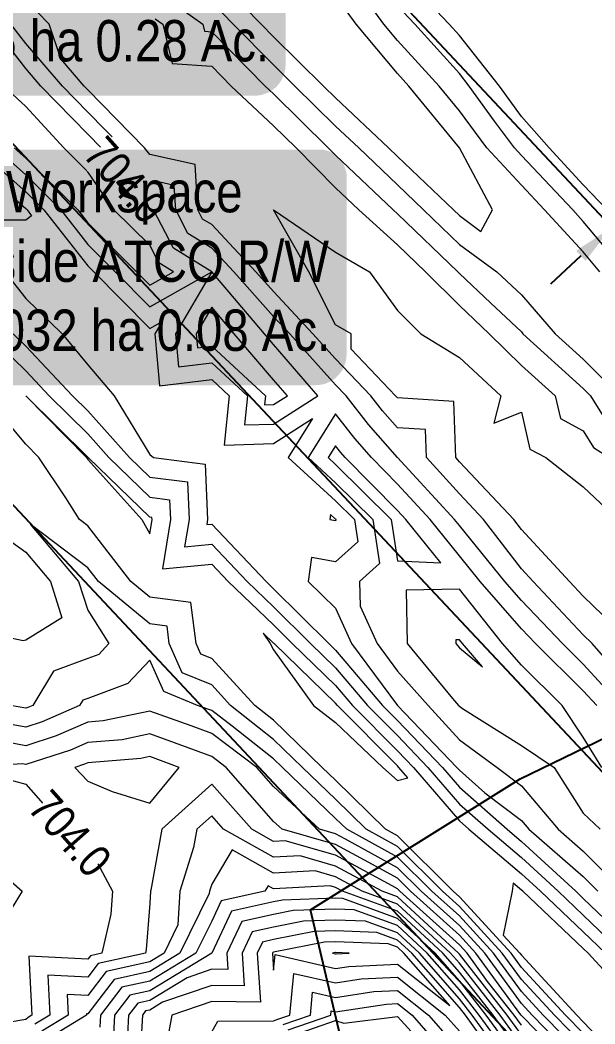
# Model space of a CAD drawing. Extents: x 634962 to 644935, y 5969185 to 5972988.
# Drawn here: x 644421.3 to 644490.9, y 5971366.5 to 5971488.1 of the extents above; entities that cross this region are included whole.
import ezdxf

# ---------------------------------------------------------------- set-up
doc = ezdxf.new("R2010")
doc.units = 0
doc.header["$LTSCALE"] = 5
doc.header["$PDSIZE"] = 0.5
doc.layers.get('Defpoints').update_dxf_attribs({"color": 9})
for name, color, linetype in [('AS-POWER-OH-ATCO PIPELINES', 241, 'foc-OHPOWER'), ('L-TITLEDB', 4, 'Continuous'), ('L-TITLEDB-T', 4, 'Continuous'), ('P-TEMP-BLOCKS', 250, 'Continuous'), ('P-TXT', 4, 'Continuous'), ('T-CREEK', 160, 'Continuous')]:
    doc.layers.add(name, color=color, linetype=linetype)
doc.layers.add('C-TOPO-MAJR', color=7, linetype='Continuous', lineweight=15, true_color=0xd3aa5f)
doc.layers.add('C-TOPO-MINR', color=7, linetype='Continuous', lineweight=13, true_color=0xe9d5af)
doc.layers.add('C-TOPO-MAJR-TEXT', color=7, linetype='Continuous', true_color=0x644b1b)
doc.styles.add('4.5', font='ARIALN.TTF', dxfattribs={"height": 4.5})
doc.styles.add('80', font='ARIALN.TTF', dxfattribs={"height": 10})
doc.styles.add('foc-LtypeFont', font='ARIALN.TTF', dxfattribs={"height": 7.35})
doc.styles.get("Standard").update_dxf_attribs({"font": 'ARIALN.TTF'})
doc.linetypes.add('foc-OHPOWER', pattern='A,10,-1,["O/P",foc-LtypeFont,S=0.2,R=0,X=-0.5,Y=-0.75],-3.25', length=14.25)
doc.linetypes.add('foc-TOPO-flowdirection-NOLINE', pattern='A,0,[">",foc-LtypeFont,S=0.3,R=0,X=0,Y=-0.945],-20,[">",foc-LtypeFont,S=0.3,R=0,X=0,Y=-0.945],0', length=20)
doc.dimstyles.new('Compass 2 500', dxfattribs={"dimscale": 2.5, "dimtxt": 4.5, "dimasz": 2, "dimexe": 0.2, "dimexo": 0.0625, "dimgap": 0.5, "dimtad": 0, "dimtih": 1, "dimtoh": 1, "dimzin": 0, "dimdsep": 46, "dimtxsty": '4.5', "dimcen": 0.1, "dimse1": 1, "dimse2": 1, "dimclrd": 256, "dimclrt": 256, "dimaunit": 1, "dimadec": 4, "dimazin": 0, "dimtfac": 0.06, "dimtofl": 0, "dimtmove": 0, "dimatfit": 1, "dimfxl": 0.2, "dimtolj": 1, "dimtzin": 0, "dimlwd": -1, "dimarcsym": 0})

# ---------------------------------------------------------------- blocks, each defined once
blk = doc.blocks.new('*D471')
at = {"layer": 'Defpoints', "color": 0, "transparency": 16777216}
for p in [(644501.25, 5971343.19), (644597.49, 5971284.4), (644575.6, 5971263.88)]:
    blk.add_point(p, dxfattribs=at)
at = {"layer": 'L-TITLEDB-T', "transparency": 16777216}
for p, q in [((644526.79, 5971367.13), (644530.43, 5971370.55)), ((644497.6, 5971339.77), (644493.95, 5971336.35)), ((644493.95, 5971336.35), (644488.95, 5971336.35))]:
    blk.add_line(p, q, dxfattribs=at)
for points in [[(644526.22, 5971367.73), (644527.36, 5971366.52), (644523.14, 5971363.71)], [(644497.03, 5971340.37), (644498.17, 5971339.16), (644501.25, 5971343.19)]]:
    blk.add_solid(points, dxfattribs=at)
at = {"layer": 'L-TITLEDB-T', "transparency": 16777216, "insert": (644471.64, 5971336.35), "char_height": 4.5, "attachment_point": 5, "style": '4.5', "bg_fill": 3, "box_fill_scale": 1.1, "bg_fill_color": 256, "bg_fill_true_color": 13158600, "bg_fill_transparency": 0}
blk.add_mtext('\\A1;30.18 Railway\\PPlan 6276 BB', dxfattribs=at)
blk = doc.blocks.new('*D477')
at = {"layer": 'Defpoints', "color": 0, "transparency": 16777216}
for p in [(644480.35, 5971547.07), (644445.05, 5971514.07), (644528.15, 5971495.93)]:
    blk.add_point(p, dxfattribs=at)
at = {"layer": 'P-TXT', "transparency": 16777216}
for p, q in [((644531.8, 5971499.35), (644535.45, 5971502.76)), ((644535.45, 5971502.76), (644540.45, 5971502.76)), ((644489.2, 5971459.52), (644485.54, 5971456.11))]:
    blk.add_line(p, q, dxfattribs=at)
for points in [[(644531.23, 5971499.96), (644532.37, 5971498.74), (644528.15, 5971495.93)], [(644488.63, 5971460.13), (644489.77, 5971458.91), (644492.85, 5971462.93)]]:
    blk.add_solid(points, dxfattribs=at)
at = {"layer": 'P-TXT', "transparency": 16777216, "insert": (644565.14, 5971502.76), "char_height": 4.5, "attachment_point": 5, "style": '4.5', "bg_fill": 3, "box_fill_scale": 1.1, "bg_fill_color": 256, "bg_fill_true_color": 13158600, "bg_fill_transparency": 0}
blk.add_mtext('\\A1;Variable Width Road \\PPlan 082 3749', dxfattribs=at)
blk = doc.blocks.new('*U674')
h = blk.add_hatch(color=255)
edge = h.paths.add_edge_path()
edge.add_line((-46.5, -28.5), (46.5, -28.5))
edge.add_arc((46.5, -22.5), 6, 270, 360)
edge.add_line((52.5, -22.5), (52.5, 21))
edge.add_arc((46.5, 21), 6, 0, 90)
edge.add_line((46.5, 27), (-46.5, 27))
edge.add_arc((-46.5, 21), 6, 90, 180)
edge.add_line((-52.5, 21), (-52.5, -22.5))
edge.add_arc((-46.5, -22.5), 6, 180, 270)
at = {"color": 8, "true_color": 0x787878, "flags": 128}
blk.add_lwpolyline([(-46.5, -28.5, 3, 3, 0), (46.5, -28.5, 3, 3, 0.414214), (52.5, -22.5, 3, 3, 0), (52.5, 21, 3, 0, 0.414214), (46.5, 27, 0, 0, 0), (-46.5, 27, 0, 0, 0.414214), (-52.5, 21, 0, 0, 0), (-52.5, -22.5, 0, 3, 0.414214)], format="xyseb", close=True, dxfattribs=at)
blk.add_lwpolyline([(-123.25, -22.39, 0, 10, 0), (0, 0, 5, 5, 0)], format="xyseb", dxfattribs=at)
at = {"color": 8, "true_color": 0x787878, "style": '80'}
blk.add_attdef('ENTER_TEXT_001', (-35.99, -5), '', height=10, dxfattribs=at)
blk = doc.blocks.new('*U807')
h = blk.add_hatch(color=255)
edge = h.paths.add_edge_path()
edge.add_line((-46.5, -28.5), (46.5, -28.5))
edge.add_arc((46.5, -22.5), 6, 270, 360)
edge.add_line((52.5, -22.5), (52.5, 21))
edge.add_arc((46.5, 21), 6, 0, 90)
edge.add_line((46.5, 27), (-46.5, 27))
edge.add_arc((-46.5, 21), 6, 90, 180)
edge.add_line((-52.5, 21), (-52.5, -22.5))
edge.add_arc((-46.5, -22.5), 6, 180, 270)
at = {"color": 104, "flags": 128}
blk.add_lwpolyline([(-123.61, 36.07, 0, 7.5, 0), (0, 0, 0, 0, 0)], format="xyseb", dxfattribs=at)
blk.add_lwpolyline([(-46.5, -28.5, 3, 3, 0), (46.5, -28.5, 3, 3, 0.414214), (52.5, -22.5, 3, 3, 0), (52.5, 21, 3, 0, 0.414214), (46.5, 27, 0, 0, 0), (-46.5, 27, 0, 0, 0.414214), (-52.5, 21, 0, 0, 0), (-52.5, -22.5, 0, 3, 0.414214)], format="xyseb", close=True, dxfattribs=at)
at = {"color": 104, "style": '80'}
blk.add_attdef('ENTER_TEXT_001', (-26.85, -4.92), '', height=10, dxfattribs=at)

msp = doc.modelspace()

# ---------------------------------------------------------------- linework, layer by layer
at = {"layer": 'AS-POWER-OH-ATCO PIPELINES', "ltscale": 0.5, "flags": 128}
msp.add_lwpolyline([(644183.888, 5971725.162), (644545.356, 5971339.953)], dxfattribs=at)
at = {"layer": 'C-TOPO-MAJR', "lineweight": 15, "flags": 128}
for points, elevation in [([(644491.504, 5971457.583), (644489.494, 5971459.99), (644484.808, 5971465.082), (644481.996, 5971468.063), (644477.831, 5971472.58), (644474.498, 5971477.056), (644472.029, 5971480.078), (644467, 5971485.576), (644465.334, 5971487.576), (644461.001, 5971493.575)], 703.82), ([(644444.506, 5971490.248), (644447.117, 5971487.576), (644452.004, 5971482.634), (644454.589, 5971480.078), (644459.502, 5971475.221), (644462.302, 5971472.58), (644467, 5971468.098), (644470.162, 5971465.082), (644474.498, 5971460.897), (644479.021, 5971457.583), (644481.996, 5971454.786), (644486.086, 5971450.085), (644489.494, 5971446.998), (644493.905, 5971442.587)], 703.82), ([(644418.292, 5971472.58), (644422.012, 5971469.315), (644426.245, 5971465.082), (644429.51, 5971460.909), (644432.806, 5971457.583), (644437.008, 5971453.345), (644444.506, 5971457.583), (644440.132, 5971450.085), (644440.499, 5971446.079), (644444.506, 5971446.563), (644448.829, 5971442.587), (644448.468, 5971439.052), (644452.004, 5971439.163), (644457.373, 5971442.587), (644452.004, 5971448.8), (644450.907, 5971450.085), (644444.506, 5971457.583), (644439.875, 5971460.45), (644437.476, 5971465.082), (644437.449, 5971465.523), (644437.008, 5971465.623), (644431.14, 5971472.58), (644429.51, 5971474.253), (644423.837, 5971480.078), (644422.012, 5971482.198), (644417.82, 5971487.576)], 703.82), ([(644491.127, 5971405.097), (644489.494, 5971406.87), (644483.708, 5971412.595), (644481.996, 5971414.385), (644477.022, 5971420.093), (644474.498, 5971423.202), (644470.97, 5971427.591), (644467, 5971431.898), (644463.843, 5971435.089), (644461.819, 5971437.406), (644459.502, 5971440.376), (644456.176, 5971435.089), (644459.502, 5971432.057), (644464.001, 5971427.591), (644464.829, 5971422.264), (644462.418, 5971420.093), (644462.473, 5971417.122), (644464.526, 5971412.595), (644467, 5971409.263), (644470.703, 5971405.097), (644474.498, 5971400.943), (644479.08, 5971397.599), (644481.996, 5971395.381), (644486.459, 5971390.101), (644489.494, 5971387.472), (644494.364, 5971382.603)], 703.82), ([(644489.323, 5971360.108), (644481.996, 5971367.548), (644481.954, 5971367.607), (644481.801, 5971367.801), (644476.492, 5971375.105), (644474.498, 5971377.284), (644468.584, 5971382.603), (644467, 5971384.173), (644463.534, 5971386.069), (644459.502, 5971388.251), (644453.027, 5971390.101), (644452.004, 5971391.051), (644446.265, 5971397.599), (644444.506, 5971398.918), (644439.997, 5971400.588), (644437.008, 5971401.658), (644433.656, 5971400.95), (644429.51, 5971400.61), (644427.41, 5971399.698), (644422.012, 5971397.94), (644421.595, 5971398.015), (644414.513, 5971397.599), (644422.012, 5971395.554), (644426.81, 5971390.101), (644429.51, 5971388.172), (644432.509, 5971382.603), (644432.295, 5971379.818), (644431.22, 5971375.105), (644429.82, 5971374.794), (644429.51, 5971374.388), (644422.36, 5971374.756), (644422.728, 5971367.607), (644422.282, 5971367.336), (644422.012, 5971367.074), (644416.055, 5971366.065)], 703.82), ([(644502.042, 5971360.108), (644496.992, 5971367.607), (644490.075, 5971375.105), (644489.494, 5971375.662), (644482.157, 5971382.603), (644481.996, 5971382.75), (644481.017, 5971383.581), (644480.87, 5971382.603), (644479.809, 5971377.292), (644481.81, 5971375.105), (644481.996, 5971374.849), (644488.714, 5971367.607), (644489.494, 5971366.812), (644495.902, 5971360.108)], 705.819), ([(644481.996, 5971361.736), (644477.742, 5971367.607), (644474.498, 5971371.745), (644471.551, 5971375.105), (644467, 5971379.311), (644460.392, 5971381.712), (644459.502, 5971381.748), (644453.084, 5971381.522), (644452.004, 5971381.309), (644446.911, 5971380.197), (644444.506, 5971375.105), (644437.008, 5971370.553), (644434.596, 5971370.018), (644432.753, 5971367.607), (644432.581, 5971364.535)], 701.82), ([(644454.413, 5971365.197), (644459.502, 5971366.946), (644460.495, 5971366.613), (644467, 5971367.426), (644473.705, 5971360.108)], 701.82)]:
    msp.add_lwpolyline(points, dxfattribs=dict(at, elevation=elevation))
for points, elevation in [([(644437.275, 5971427.859), (644437.008, 5971427.893), (644429.572, 5971435.089), (644429.51, 5971435.159), (644422.012, 5971442.587), (644429.365, 5971435.089), (644429.51, 5971434.875), (644436.047, 5971427.591), (644437.008, 5971425.887), (644437.287, 5971427.591), (644437.275, 5971427.859)], 705.819), ([(644467.175, 5971397.599), (644467, 5971397.782), (644459.729, 5971405.097), (644459.502, 5971405.365), (644452.059, 5971412.595), (644452.004, 5971412.65), (644450.753, 5971413.846), (644451.587, 5971412.595), (644452.004, 5971411.845), (644456.825, 5971405.097), (644459.502, 5971403.015), (644465.237, 5971397.599), (644467, 5971396.021), (644468.249, 5971396.35), (644467.175, 5971397.599)], 705.819), ([(644459.578, 5971375.028), (644461.169, 5971375.105), (644459.502, 5971375.17), (644459.438, 5971375.168), (644459.117, 5971375.105), (644459.502, 5971375.017), (644459.578, 5971375.028)], 699.821)]:
    msp.add_lwpolyline(points, close=True, dxfattribs=dict(at, elevation=elevation))
at = {"layer": 'C-TOPO-MINR', "lineweight": 13, "flags": 128}
for points, elevation in [([(644444.506, 5971493.695), (644450.487, 5971487.576), (644452.004, 5971486.042), (644458.037, 5971480.078), (644459.502, 5971478.629), (644465.916, 5971472.58), (644467, 5971471.545), (644473.776, 5971465.082), (644474.498, 5971464.384), (644477.106, 5971462.474), (644478.497, 5971465.082), (644474.501, 5971472.577), (644474.498, 5971472.58), (644474.498, 5971472.58), (644468.372, 5971480.078), (644467, 5971481.577), (644462.001, 5971487.576), (644459.502, 5971491.036)], 703.42), ([(644492.378, 5971465.082), (644489.494, 5971468.105), (644485.354, 5971472.58), (644481.996, 5971476.392), (644479.344, 5971480.078), (644474.498, 5971486.192), (644473.249, 5971487.576), (644467, 5971494.192)], 704.619), ([(644496.992, 5971405.236), (644490.582, 5971412.595), (644489.494, 5971413.649), (644483.43, 5971420.093), (644481.996, 5971421.641), (644477.424, 5971427.591), (644474.498, 5971430.707), (644470.528, 5971435.089), (644470.408, 5971438.497), (644467, 5971438.703), (644465.189, 5971440.776), (644463.776, 5971442.587), (644459.502, 5971447.039), (644456.769, 5971450.085), (644452.004, 5971455.184), (644449.862, 5971457.583), (644444.506, 5971463.296), (644443.403, 5971463.979), (644442.832, 5971465.082), (644442.49, 5971470.563), (644437.008, 5971471.806), (644436.356, 5971472.58), (644429.51, 5971479.609), (644429.053, 5971480.078), (644426.229, 5971483.358), (644424.823, 5971487.576), (644422.012, 5971490.509)], 704.619), ([(644439.675, 5971490.243), (644443.417, 5971487.576), (644443.629, 5971486.699), (644444.506, 5971486.639), (644450.977, 5971480.078), (644452.004, 5971479.116), (644458.626, 5971472.58), (644459.502, 5971471.692), (644466.479, 5971465.082), (644467, 5971464.613), (644474.303, 5971457.583), (644474.498, 5971457.389), (644478.248, 5971453.833), (644481.996, 5971450.309), (644482.191, 5971450.085), (644489.494, 5971443.469), (644490.376, 5971442.587), (644492.917, 5971438.512)], 704.219), ([(644494.596, 5971457.583), (644489.494, 5971463.693), (644488.216, 5971465.082), (644481.996, 5971471.676), (644481.163, 5971472.58), (644478.736, 5971475.84), (644475.687, 5971480.078), (644474.498, 5971481.577), (644469.083, 5971487.576), (644467, 5971489.781)], 704.219), ([(644494.097, 5971405.097), (644489.494, 5971410.095), (644486.968, 5971412.595), (644481.996, 5971417.793), (644479.992, 5971420.093), (644474.498, 5971426.86), (644473.91, 5971427.591), (644467, 5971435.089), (644467, 5971435.089), (644463.504, 5971439.091), (644460.777, 5971442.587), (644459.502, 5971443.915), (644453.966, 5971450.085), (644452.004, 5971452.185), (644447.184, 5971457.583), (644444.506, 5971460.44), (644441.639, 5971462.215), (644440.154, 5971465.082), (644439.969, 5971468.043), (644437.008, 5971468.715), (644433.748, 5971472.58), (644429.51, 5971476.931), (644426.445, 5971480.078), (644422.012, 5971485.228), (644420.181, 5971487.576)], 704.219), ([(644437.662, 5971488.23), (644438.58, 5971487.576), (644439.734, 5971482.804), (644444.506, 5971482.473), (644446.868, 5971480.078), (644452.004, 5971475.271), (644454.731, 5971472.58), (644459.502, 5971467.745), (644462.314, 5971465.082), (644467, 5971460.864), (644470.408, 5971457.583), (644474.498, 5971453.494), (644478.093, 5971450.085), (644481.996, 5971446.235), (644486.086, 5971442.587), (644486.717, 5971439.81), (644489.494, 5971438.343), (644490.744, 5971436.339), (644492.63, 5971435.089)], 704.619), ([(644420.617, 5971472.58), (644422.012, 5971471.355), (644428.285, 5971465.082), (644429.51, 5971463.517), (644435.392, 5971457.583), (644437.008, 5971455.953), (644439.892, 5971457.583), (644438.11, 5971458.686), (644437.008, 5971460.816), (644432.667, 5971465.082), (644429.51, 5971469.696), (644426.626, 5971472.58), (644422.012, 5971477.579), (644419.366, 5971480.078)], 703.42), ([(644415.967, 5971472.58), (644422.012, 5971467.275), (644424.205, 5971465.082), (644429.51, 5971458.301), (644430.221, 5971457.583), (644437.008, 5971450.737), (644438.507, 5971451.585), (644437.633, 5971450.085), (644438.21, 5971443.789), (644444.506, 5971444.55), (644446.64, 5971442.587), (644446.03, 5971436.613), (644452.004, 5971436.801), (644456.731, 5971439.816), (644453.757, 5971435.089), (644459.502, 5971429.852), (644461.779, 5971427.591), (644462.199, 5971424.895), (644459.502, 5971422.467), (644456.595, 5971423), (644456.189, 5971420.093), (644459.502, 5971416.856), (644461.435, 5971412.595), (644467, 5971405.097), (644467, 5971405.097), (644467.003, 5971405.094), (644474.191, 5971397.599), (644474.498, 5971397.242), (644477.585, 5971394.512), (644481.996, 5971391.157), (644482.889, 5971390.101), (644489.494, 5971384.381), (644491.272, 5971382.603)], 704.219), ([(644420.761, 5971466.332), (644422.012, 5971465.235), (644422.165, 5971465.082), (644422.715, 5971464.378), (644422.012, 5971463.831), (644415.764, 5971463.831)], 704.619), ([(644495.42, 5971412.595), (644489.494, 5971418.336), (644487.841, 5971420.093), (644481.996, 5971426.401), (644481.082, 5971427.591), (644474.498, 5971434.602), (644474.057, 5971435.089), (644473.816, 5971441.905), (644467, 5971442.316), (644466.874, 5971442.461), (644466.775, 5971442.587), (644461.377, 5971448.21), (644461.377, 5971450.085), (644459.502, 5971451.156), (644456.288, 5971457.583), (644452.004, 5971465.08), (644452.003, 5971465.082), (644452.003, 5971465.083), (644452.004, 5971465.082), (644452.005, 5971465.082), (644459.502, 5971459.952), (644463.593, 5971457.583), (644467, 5971452.897), (644469.812, 5971450.085), (644474.498, 5971447.203), (644479.496, 5971442.587), (644478.662, 5971439.254), (644481.996, 5971440.587), (644483.014, 5971436.107), (644484.942, 5971435.089), (644489.494, 5971431.549), (644493.684, 5971427.591)], 705.019), ([(644419.456, 5971457.583), (644422.012, 5971454.37), (644426.422, 5971450.085), (644429.51, 5971446.336), (644432.691, 5971442.587), (644437.008, 5971435.464), (644437.476, 5971435.089), (644443.703, 5971434.286), (644444.002, 5971427.591), (644443.903, 5971426.989), (644444.506, 5971427.047), (644451.088, 5971420.093), (644452.004, 5971419.217), (644458.675, 5971412.595), (644459.502, 5971411.792), (644465.182, 5971405.097), (644467, 5971403.268), (644472.437, 5971397.599), (644474.498, 5971395.202), (644480.266, 5971390.101), (644481.996, 5971388.631), (644488.584, 5971382.603), (644489.494, 5971381.741), (644496.412, 5971375.105)], 704.619), ([(644417.373, 5971450.085), (644422.012, 5971445.587), (644424.841, 5971442.587), (644429.51, 5971437.962), (644432.072, 5971435.089), (644437.008, 5971430.312), (644439.418, 5971430.001), (644439.526, 5971427.591), (644438.548, 5971421.633), (644444.506, 5971422.21), (644446.509, 5971420.093), (644452.004, 5971414.839), (644454.264, 5971412.595), (644459.502, 5971407.507), (644461.547, 5971405.097), (644467, 5971399.61), (644468.929, 5971397.599), (644474.498, 5971391.121), (644475.652, 5971390.101), (644481.996, 5971384.71), (644484.299, 5971382.603), (644489.494, 5971377.688), (644492.187, 5971375.105)], 705.419), ([(644420.466, 5971450.085), (644422.012, 5971448.586), (644427.671, 5971442.587), (644429.51, 5971440.765), (644434.571, 5971435.089), (644437.008, 5971432.731), (644441.56, 5971432.144), (644441.764, 5971427.591), (644441.226, 5971424.311), (644444.506, 5971424.628), (644448.799, 5971420.093), (644452.004, 5971417.028), (644456.47, 5971412.595), (644459.502, 5971409.649), (644463.365, 5971405.097), (644467, 5971401.439), (644470.683, 5971397.599), (644474.498, 5971393.161), (644477.959, 5971390.101), (644481.996, 5971386.67), (644486.442, 5971382.603), (644489.494, 5971379.715), (644494.299, 5971375.105)], 705.019), ([(644489.494, 5971365.43), (644487.357, 5971367.607), (644481.996, 5971373.386), (644480.746, 5971375.105), (644474.498, 5971381.934), (644473.755, 5971382.603), (644467, 5971389.3), (644465.536, 5971390.101), (644459.502, 5971396.042), (644457.882, 5971397.599), (644452.004, 5971403.295), (644449.725, 5971405.097), (644444.506, 5971410.76), (644443.209, 5971411.298), (644442.631, 5971412.595), (644441.982, 5971417.57), (644437.008, 5971418.219), (644434.738, 5971420.093), (644429.51, 5971426.829), (644428.51, 5971427.591), (644426.864, 5971430.237), (644423.598, 5971435.089), (644422.012, 5971436.707), (644417.095, 5971442.587)], 705.419), ([(644416.494, 5971427.591), (644422.012, 5971423.64), (644424.994, 5971420.093), (644426.385, 5971415.719), (644422.012, 5971413), (644421.699, 5971412.907), (644414.513, 5971414.439)], 705.419), ([(644489.494, 5971364.048), (644486, 5971367.607), (644481.996, 5971371.922), (644479.683, 5971375.105), (644474.498, 5971380.772), (644472.462, 5971382.603), (644467, 5971388.018), (644463.192, 5971390.101), (644459.502, 5971393.734), (644455.483, 5971397.599), (644452.004, 5971400.97), (644446.785, 5971405.097), (644444.506, 5971407.57), (644440.954, 5971409.043), (644439.371, 5971412.595), (644439.099, 5971414.686), (644437.008, 5971414.959), (644430.792, 5971420.093), (644429.51, 5971421.745), (644422.548, 5971427.054), (644428.402, 5971420.093), (644429.51, 5971416.612), (644432.065, 5971412.595), (644430.833, 5971411.272), (644429.51, 5971410.781), (644425.364, 5971409.243), (644422.86, 5971405.097), (644422.269, 5971404.84), (644422.012, 5971404.756), (644420.137, 5971405.097)], 705.019), ([(644491.731, 5971397.599), (644489.494, 5971401.241), (644486.947, 5971405.097), (644481.996, 5971409.957), (644479.699, 5971412.595), (644474.498, 5971419.175), (644468.05, 5971419.044), (644468.176, 5971412.595), (644473.667, 5971405.928), (644474.406, 5971405.097), (644474.498, 5971404.996), (644474.872, 5971404.723), (644481.996, 5971400.237), (644485.953, 5971397.599), (644489.494, 5971392.056), (644491.539, 5971390.101)], 703.42), ([(644489.494, 5971362.665), (644484.643, 5971367.607), (644481.996, 5971370.459), (644478.619, 5971375.105), (644474.498, 5971379.609), (644471.169, 5971382.603), (644467, 5971386.736), (644460.849, 5971390.101), (644459.502, 5971391.427), (644453.084, 5971397.599), (644452.004, 5971398.645), (644447.005, 5971402.597), (644444.506, 5971404.472), (644444.05, 5971404.641), (644442.775, 5971405.097), (644438.699, 5971406.788), (644437.008, 5971410.584), (644434.361, 5971407.743), (644429.51, 5971405.944), (644428.892, 5971405.715), (644428.519, 5971405.097), (644423.983, 5971403.126), (644422.012, 5971402.484), (644416.041, 5971403.569)], 704.619), ([(644489.494, 5971361.283), (644483.285, 5971367.607), (644481.996, 5971368.996), (644477.556, 5971375.105), (644474.498, 5971378.447), (644469.876, 5971382.603), (644467, 5971385.455), (644460.705, 5971388.898), (644459.502, 5971389.549), (644457.571, 5971390.101), (644452.004, 5971395.276), (644449.967, 5971397.599), (644444.506, 5971401.695), (644442.023, 5971402.614), (644437.008, 5971404.409), (644431.384, 5971403.223), (644429.51, 5971403.069), (644425.696, 5971401.412), (644422.012, 5971400.212), (644418.818, 5971400.792)], 704.219), ([(644481.996, 5971366.386), (644481.112, 5971367.607), (644477.906, 5971371.696), (644475.429, 5971375.105), (644474.498, 5971376.122), (644467.291, 5971382.603), (644467, 5971382.891), (644466.363, 5971383.239), (644459.502, 5971386.952), (644453.413, 5971388.692), (644452.004, 5971388.62), (644449.363, 5971390.101), (644444.506, 5971395.58), (644438.486, 5971390.101), (644437.137, 5971382.732), (644437.097, 5971382.603), (644437.008, 5971381.105), (644436.579, 5971375.533), (644436.482, 5971375.105), (644430.775, 5971373.839), (644429.51, 5971372.183), (644424.685, 5971372.431), (644424.934, 5971367.607), (644423.115, 5971366.503)], 703.42), ([(644481.996, 5971365.223), (644480.269, 5971367.607), (644474.498, 5971374.97), (644474.38, 5971375.105), (644467, 5971381.927), (644465.14, 5971382.603), (644459.502, 5971385.654), (644455.23, 5971386.874), (644452.004, 5971386.71), (644445.954, 5971390.101), (644444.506, 5971391.735), (644442.711, 5971390.101), (644442.308, 5971387.903), (644440.668, 5971382.603), (644440.425, 5971378.522), (644438.738, 5971375.105), (644437.008, 5971374.054), (644431.73, 5971372.884), (644429.51, 5971369.977), (644427.01, 5971370.106), (644427.139, 5971367.607), (644423.949, 5971365.67)], 703.02), ([(644414.513, 5971388.785), (644421.562, 5971382.603), (644418.864, 5971378.252)], 704.219), ([(644481.996, 5971364.061), (644479.427, 5971367.607), (644474.498, 5971373.895), (644473.437, 5971375.105), (644467, 5971381.055), (644462.741, 5971382.603), (644459.502, 5971384.355), (644457.048, 5971385.057), (644452.004, 5971384.8), (644447.005, 5971387.601), (644444.506, 5971383.467), (644444.238, 5971382.603), (644444.221, 5971382.318), (644440.661, 5971375.105), (644437.008, 5971372.887), (644432.686, 5971371.929), (644429.51, 5971367.772), (644429.335, 5971367.781), (644429.344, 5971367.607), (644424.782, 5971364.836)], 702.62), ([(644481.996, 5971362.898), (644478.584, 5971367.607), (644474.498, 5971372.82), (644472.494, 5971375.105), (644467, 5971380.183), (644460.342, 5971382.603), (644459.502, 5971383.057), (644458.866, 5971383.239), (644452.004, 5971382.889), (644451.352, 5971383.254), (644450.958, 5971382.603), (644445.662, 5971381.447), (644444.506, 5971379), (644442.583, 5971375.105), (644437.008, 5971371.72), (644433.641, 5971370.974), (644431.068, 5971367.607), (644430.985, 5971366.131)], 702.22), ([(644481.996, 5971360.573), (644476.899, 5971367.607), (644474.498, 5971370.67), (644470.608, 5971375.105), (644467, 5971378.44), (644461.762, 5971380.343), (644459.502, 5971380.432), (644454.355, 5971380.252), (644452.004, 5971379.786), (644448.161, 5971378.947), (644446.346, 5971375.105), (644446.479, 5971373.131), (644444.506, 5971373.157), (644441.536, 5971372.135), (644437.008, 5971369.386), (644435.551, 5971369.063), (644434.438, 5971367.607), (644434.176, 5971362.94)], 701.42), ([(644480.16, 5971361.945), (644476.057, 5971367.607), (644476.057, 5971367.607), (644474.498, 5971369.595), (644469.664, 5971375.105), (644467, 5971377.568), (644463.131, 5971378.973), (644459.502, 5971379.117), (644455.626, 5971378.981), (644452.004, 5971378.264), (644449.411, 5971377.698), (644448.186, 5971375.105), (644448.452, 5971371.158), (644444.506, 5971371.209), (644438.567, 5971369.166), (644437.008, 5971368.219), (644436.506, 5971368.108), (644436.123, 5971367.607), (644435.771, 5971361.345)], 701.02), ([(644477.099, 5971365.005), (644475.214, 5971367.607), (644475.214, 5971367.607), (644474.498, 5971368.52), (644468.721, 5971375.105), (644467, 5971376.696), (644464.501, 5971377.604), (644459.502, 5971377.801), (644456.897, 5971377.71), (644452.004, 5971376.741), (644450.66, 5971376.448), (644450.026, 5971375.105), (644450.425, 5971369.185), (644444.506, 5971369.262), (644439.696, 5971367.607), (644438.577, 5971361.678)], 700.62), ([(644444.506, 5971365.599), (644445.251, 5971366.861), (644452.004, 5971366.901), (644452.511, 5971367.099), (644453.987, 5971367.607), (644454.446, 5971372.662), (644459.502, 5971371.509), (644462.623, 5971371.984), (644467, 5971372.193), (644472.787, 5971367.607), (644474.498, 5971365.646)], 700.62), ([(644453.145, 5971366.465), (644456.466, 5971367.607), (644456.719, 5971370.39), (644459.502, 5971369.755), (644464.145, 5971370.461), (644467, 5971370.598), (644470.774, 5971367.607), (644474.498, 5971363.338)], 701.02), ([(644453.779, 5971365.831), (644458.944, 5971367.607), (644458.991, 5971368.118), (644459.502, 5971368.001), (644465.668, 5971368.939), (644467, 5971369.003), (644468.761, 5971367.607), (644474.498, 5971361.031)], 701.42)]:
    msp.add_lwpolyline(points, dxfattribs=dict(at, elevation=elevation))
for points, elevation in [([(644453.67, 5971442.587), (644452.004, 5971444.516), (644447.249, 5971450.085), (644444.506, 5971453.299), (644442.631, 5971450.085), (644442.789, 5971448.368), (644444.506, 5971448.576), (644451.019, 5971442.587), (644450.907, 5971441.49), (644452.004, 5971441.525), (644453.67, 5971442.587)], 703.42), ([(644468.029, 5971427.591), (644467, 5971428.708), (644460.686, 5971435.089), (644460.134, 5971435.721), (644459.502, 5971436.531), (644458.595, 5971435.089), (644459.502, 5971434.262), (644466.223, 5971427.591), (644467, 5971422.592), (644472.249, 5971422.342), (644468.029, 5971427.591)], 703.42), ([(644459.557, 5971427.591), (644459.502, 5971427.646), (644458.877, 5971428.216), (644458.82, 5971427.591), (644459.502, 5971427.466), (644459.568, 5971427.525), (644459.557, 5971427.591)], 704.619), ([(644474.861, 5971412.595), (644474.498, 5971413.054), (644474.048, 5971413.045), (644474.057, 5971412.595), (644474.498, 5971412.059), (644477.311, 5971409.782), (644474.861, 5971412.595)], 703.02), ([(644437.97, 5971398.562), (644437.008, 5971398.906), (644435.928, 5971398.678), (644429.51, 5971398.152), (644429.124, 5971397.984), (644427.94, 5971397.599), (644429.51, 5971395.912), (644432.444, 5971394.665), (644437.008, 5971393.281), (644440.57, 5971397.599), (644437.97, 5971398.562)], 703.42), ([(644467.778, 5971375.105), (644467, 5971375.824), (644465.87, 5971376.234), (644459.502, 5971376.486), (644458.168, 5971376.439), (644452.004, 5971375.219), (644451.91, 5971375.198), (644451.866, 5971375.105), (644452.004, 5971373.059), (644452.174, 5971374.934), (644459.502, 5971373.263), (644461.101, 5971373.506), (644467, 5971373.789), (644473.344, 5971368.76), (644467.778, 5971375.105)], 700.22)]:
    msp.add_lwpolyline(points, close=True, dxfattribs=dict(at, elevation=elevation))
at = {"layer": 'L-TITLEDB'}
for points in [[(644217.965, 5971755.983), (644306.164, 5971662.044), (644353.065, 5971612.076), (644363.493, 5971600.968), (644415.573, 5971545.483), (644425.836, 5971534.548), (644433.251, 5971526.65), (644565.921, 5971385.149), (644578.343, 5971371.902)], [(644217.965, 5971755.983), (644306.164, 5971662.044), (644353.065, 5971612.076), (644363.493, 5971600.968), (644415.573, 5971545.483), (644425.836, 5971534.548), (644433.251, 5971526.65), (644565.921, 5971385.149), (644578.343, 5971371.902)], [(644183.888, 5971725.162), (644545.356, 5971339.953)], [(644545.356, 5971339.953), (644183.888, 5971725.162)], [(644523.827, 5971319.101), (644370.577, 5971482.575), (644360.315, 5971493.508), (644332.449, 5971523.196), (644310.53, 5971522.466), (644309.776, 5971547.349), (644308.167, 5971549.064), (644297.739, 5971560.173), (644161.676, 5971705.072)]]:
    msp.add_lwpolyline(points, dxfattribs=at)
at = {"layer": 'T-CREEK', "ltscale": 0.4, "flags": 128}
msp.add_lwpolyline([(644469.925, 5971266.895), (644470.965, 5971270.893), (644471.829, 5971289.262), (644468.526, 5971329.262), (644456.469, 5971380.37), (644481.863, 5971396.213), (644551.556, 5971429.982), (644601.192, 5971441.555), (644615.321, 5971448.043), (644627.582, 5971456.425), (644635.805, 5971468.583), (644663.003, 5971563.214), (644670.162, 5971576.584), (644709.658, 5971621.547), (644744.328, 5971667.689), (644757.61, 5971694.924), (644786.327, 5971785.972), (644810.838, 5971844.003), (644816.127, 5971852.903)], dxfattribs=at)
at = {"layer": 'T-CREEK', "linetype": 'foc-TOPO-flowdirection-NOLINE', "ltscale": 0.4, "flags": 128}
msp.add_lwpolyline([(644469.925, 5971266.895), (644470.965, 5971270.893), (644471.829, 5971289.262), (644468.526, 5971329.262), (644456.469, 5971380.37), (644481.863, 5971396.213), (644551.556, 5971429.982), (644601.192, 5971441.555), (644615.321, 5971448.043), (644627.582, 5971456.425), (644635.805, 5971468.583), (644663.003, 5971563.214), (644670.162, 5971576.584), (644709.658, 5971621.547), (644744.328, 5971667.689), (644757.61, 5971694.924), (644786.327, 5971785.972), (644810.838, 5971844.003), (644816.127, 5971852.903)], dxfattribs=at)

# ---------------------------------------------------------------- block references
at = {"layer": 'P-TEMP-BLOCKS', "color": 3}
ref = msp.add_blockref('*U674', (644426.459, 5971493.904), dxfattribs=dict(at, xscale=0.49987184, yscale=0.49987184, zscale=0.49987184))
ref.add_attrib('ENTER_TEXT_001', 'Workspace', (644412.224, 5971499.833), dxfattribs={"layer": '0', "color": 8, "true_color": 0x787878, "height": 4.9987, "style": '80'})
ref.add_attrib('ENTER_TEXT_002', 'Inside ATCO R/W', (644403.461, 5971491.413), dxfattribs={"layer": '0', "color": 8, "true_color": 0x787878, "height": 4.99872, "style": '80'})
ref.add_attrib('ENTER_TEXT_003', '= 0.115 ha 0.28 Ac.', (644401.629, 5971483.061), dxfattribs={"layer": '0', "color": 8, "true_color": 0x787878, "height": 4.99872, "style": '80'})

# ---------------------------------------------------------------- next in the draw order: texts
at = {"layer": 'C-TOPO-MAJR-TEXT', "color": 251, "linetype": 'Continuous', "lineweight": -3, "true_color": 0x6b6b6b, "char_height": 3.99795, "width": 8.45894, "attachment_point": 5, "rotation": 311.45879, "bg_fill": 3, "box_fill_scale": 1.181818, "bg_fill_color": 256, "bg_fill_true_color": 13158600, "bg_fill_transparency": 0}
for insert in [(644434.048, 5971468.693, 703.82), (644427.356, 5971389.579, 703.82)]:
    msp.add_mtext('{\\C256;704.0}', dxfattribs=dict(at, insert=insert))

# ---------------------------------------------------------------- next in the draw order: dimensions: what is measured, and where the dimension line sits
at = {"layer": 'L-TITLEDB-T', "color": 6}
dim = msp.add_linear_dim(base=(644501.249, 5971343.186), p1=(644597.489, 5971284.396), p2=(644575.6, 5971263.875), angle=223.15124, text='30.18 Railway\\PPlan 6276 BB', dimstyle='Compass 2 500', override={"dimtfill": 1}, dxfattribs=at)
dim.commit()
dim.dimension.update_dxf_attribs({"geometry": '*D471', "text_midpoint": (644471.64, 5971336.347), "dimtype": 161})

# ---------------------------------------------------------------- next in the draw order: block references
at = {"layer": 'P-TEMP-BLOCKS', "color": 3}
ref = msp.add_blockref('*U807', (644433.847, 5971458.86), dxfattribs=dict(at, xscale=0.49987184, yscale=0.49987184, zscale=0.49987184))
ref.add_attrib('ENTER_TEXT_001', 'Workspace', (644419.611, 5971464.789), dxfattribs={"layer": '0', "color": 104, "height": 4.9987, "style": '80'})
ref.add_attrib('ENTER_TEXT_002', 'Outside ATCO R/W', (644408.748, 5971456.369), dxfattribs={"layer": '0', "color": 104, "height": 4.99872, "style": '80'})
ref.add_attrib('ENTER_TEXT_003', '= 0.032 ha 0.08 Ac.', (644409.017, 5971448.018), dxfattribs={"layer": '0', "color": 104, "height": 4.99872, "style": '80'})

# ---------------------------------------------------------------- next in the draw order: dimensions: what is measured, and where the dimension line sits
at = {"layer": 'P-TXT'}
dim = msp.add_linear_dim(base=(644528.148, 5971495.933), p1=(644445.048, 5971514.068), p2=(644480.347, 5971547.066), angle=43.07068, text='Variable Width Road \\PPlan 082 3749', dimstyle='Compass 2 500', override={"dimtfill": 1}, dxfattribs=at)
dim.commit()
dim.dimension.update_dxf_attribs({"geometry": '*D477', "text_midpoint": (644565.14, 5971502.762), "dimtype": 161})

doc.saveas('drawing.dxf')
